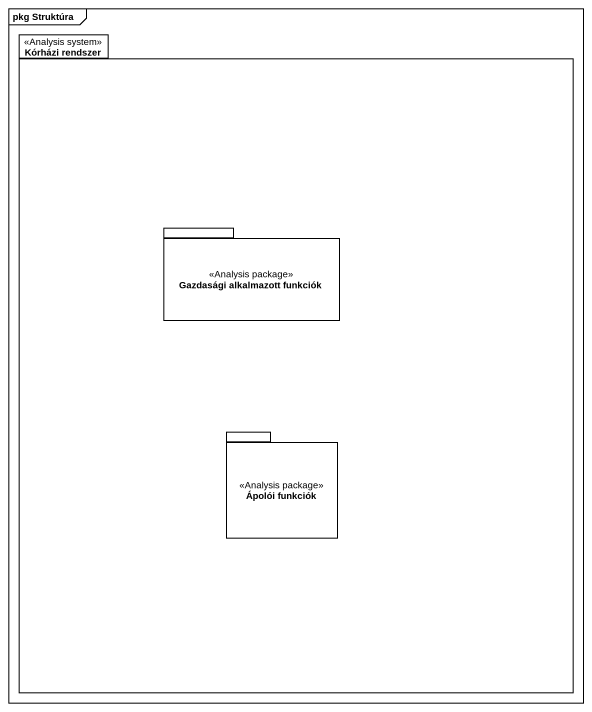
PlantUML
@startuml
mainframe pkg Struktúra
package "Kórházi rendszer" as Kórházi_rendszer <<Analysis system>> {
  package "Gazdasági alkalmazott funkciók" as Gazdasági_alkalmazott <<Analysis package>> {
  }
  package "Ápolói funkciók" as Ápolói_funkciók <<Analysis package>> {
  }
}
@enduml
